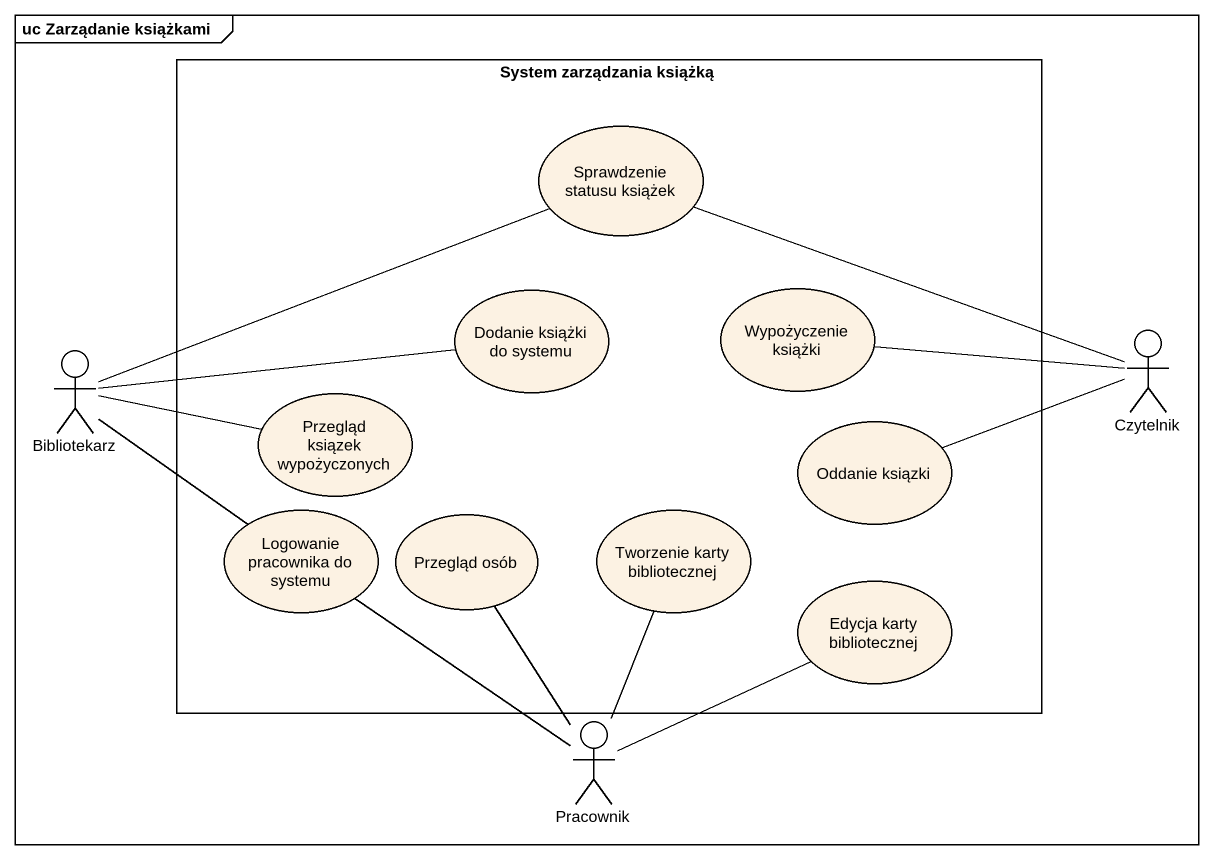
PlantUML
@startuml
mainframe uc Zarządanie książkami
rectangle "System zarządzania książką" as System_zarządzania_książką {
  usecase "Sprawdzenie statusu książek" as Sprawdzenie_statusu_książek
  usecase "Dodanie książki do systemu" as Dodanie_książki_do_systemu
  usecase "Wypożyczenie książki" as Wypożyczenie_książki
  usecase "Przegląd ksiązek wypożyczonych" as Przegląd_ksiązek
  usecase "Oddanie ksiązki" as Oddanie_ksiązki
  usecase "Logowanie pracownika do systemu" as Logowanie_pracownika_do
  usecase "Przegląd osób" as Przegląd_osób
  usecase "Tworzenie karty bibliotecznej" as Tworzenie_karty
  usecase "Edycja karty bibliotecznej" as Edycja_karty_bibliotecznej
}
actor Bibliotekarz
actor Czytelnik
actor Pracownik
Bibliotekarz -right- Sprawdzenie_statusu_książek
Bibliotekarz -right- Dodanie_książki_do_systemu
Bibliotekarz -right- Przegląd_ksiązek
Bibliotekarz -- Logowanie_pracownika_do
Czytelnik -left- Sprawdzenie_statusu_książek
Czytelnik -left- Wypożyczenie_książki
Czytelnik -left- Oddanie_ksiązki
Pracownik -up- Logowanie_pracownika_do
Pracownik -up- Przegląd_osób
Pracownik -up- Tworzenie_karty
Pracownik -right- Edycja_karty_bibliotecznej
@enduml
